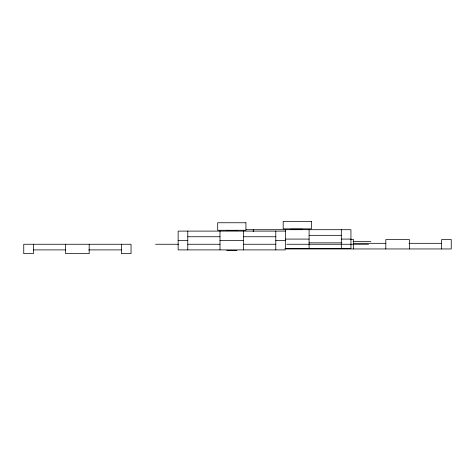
<?xml version="1.0" encoding="UTF-8"?>
<svg xmlns="http://www.w3.org/2000/svg" width="475" height="475" viewBox="0 0 475 475"><rect width="100%" height="100%" fill="white"/><g stroke="black" fill="none" stroke-linecap="round" stroke-linejoin="round"><path stroke-width="0.71" d="M290.635 229.211L302.486 229.211M246.109 229.698L350.948 229.698L350.948 248.484L285.095 248.484M226.64 230.618L236.972 230.618M285.433 231.105L178.143 231.105L178.143 249.898L285.433 249.898M309.094 235.333L341.311 235.333M187.779 236.746L219.996 236.746M243.58 236.746L275.797 236.746M285.511 239.091L309.094 239.091M341.311 239.091L350.948 239.091M350.776 239.56L353.596 239.56L353.596 248.953M178.143 240.504L187.779 240.504M219.996 240.504L243.58 240.504M275.797 240.504L285.433 240.504M353.139 241.442L370.838 241.442M309.094 242.85L341.311 242.85M353.596 243.319L385.813 243.319M408.904 243.319L441.613 243.319M155.568 244.257L178.505 244.257M187.779 244.257L219.996 244.257M243.58 244.257L275.797 244.257M286.775 244.257L368.499 244.257M284.905 248.953L451.25 248.953L451.25 239.56L441.613 239.56L441.613 248.953M33.387 249.898L65.609 249.898M88.7 249.898L121.404 249.898M226.64 250.367L236.972 250.367M409.397 248.953L409.397 239.56L385.813 239.56L385.813 248.953M341.311 229.698L341.311 248.484M309.094 229.698L309.094 248.484M285.511 229.698L285.511 248.484M275.797 231.105L275.797 249.898M253.294 229.698L253.294 231.812M243.58 231.105L243.58 249.898M219.996 231.105L219.996 249.898M187.779 231.105L187.779 249.898M121.404 244.257L121.404 253.65L131.047 253.65L131.047 244.257L23.75 244.257L23.75 253.65L33.387 253.65L33.387 244.257M89.187 244.257L89.187 253.65L65.603 253.65L65.603 244.257M311.44 221.35L283.195 221.35L283.195 228.861L311.44 228.861L311.44 221.35M245.931 222.757L217.687 222.757L217.687 230.274L245.931 230.274L245.931 222.757"/></g></svg>
